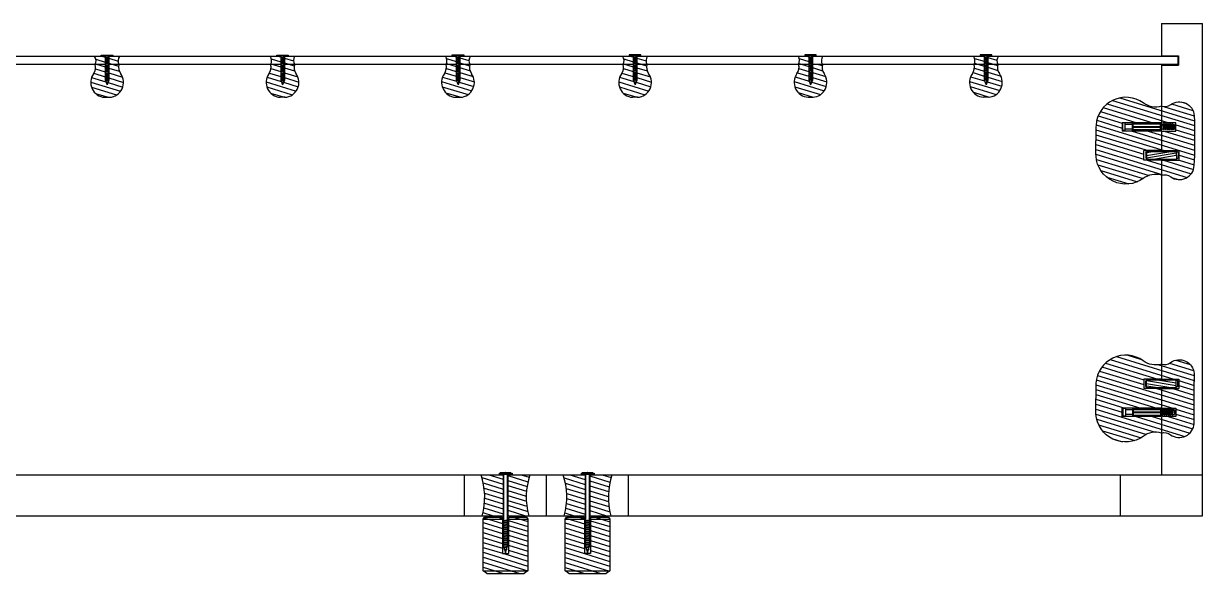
# Model space of a CAD drawing. Header units: centimetres. Extents: x 1543 to 3673, y 1148 to 2594.
# Drawn here: x 2648.7 to 2720.6, y 1663.3 to 1696.8 of the extents above; entities that cross this region are included whole.
import ezdxf

# ---------------------------------------------------------------- set-up
doc = ezdxf.new("R2010")
doc.units = ezdxf.units.CM
doc.linetypes.add('PDF_IMPORT', pattern=[1, 0.8, -0.2])
doc.layers.get('0').update_dxf_attribs({"color": 147})
doc.layers.add('ferramenta', color=250, linetype='Continuous')
pattern_1 = [(163, (-456.71658, -401.70277), (-0.084473495, -0.276300352), [])]

# ---------------------------------------------------------------- blocks, each defined once
blk = doc.blocks.new('scrivania vite 3')
at = {"layer": 'ferramenta'}
for p, q in [((-0.117, 1.523), (-0.117, 1.603)), ((-0.117, 1.603), (0.117, 1.603)), ((-0.117, 1.523), (0.117, 1.523)), ((-0.071, 1.306), (-0.071, 1.523)), ((0.071, 1.306), (0.071, 1.523)), ((0.117, 1.523), (0.117, 1.603)), ((-0.111, 0.446), (-0.111, 1.306)), ((-0.111, 1.306), (0.111, 1.306)), ((-0.111, 1.282), (-0.012, 1.282)), ((-0.086, 1.282), (-0.086, 0.446)), ((-0.012, 1.282), (-0.012, 0.446)), ((0.012, 1.282), (0.111, 1.282)), ((0.012, 1.282), (0.012, 0.446)), ((0.086, 1.282), (0.086, 0.446)), ((0.111, 0.446), (0.111, 1.306)), ((-0.111, 0.422), (-0.111, 0.446)), ((-0.111, 0.446), (0.111, 0.446)), ((-0.111, 0.422), (0.111, 0.422)), ((-0.096, 0.348), (-0.066, 0.367)), ((-0.071, 0.364), (-0.071, 0.422)), ((0.062, 0.39), (-0.066, 0.367)), ((0.06, 0.363), (-0.057, 0.342)), ((0.096, 0.382), (0.06, 0.363)), ((0.096, 0.382), (0.062, 0.39)), ((0.071, 0.388), (0.071, 0.422)), ((0.071, 0.324), (0.071, 0.369)), ((0.111, 0.422), (0.111, 0.446)), ((-0.096, 0.348), (-0.057, 0.342)), ((-0.096, 0.285), (-0.066, 0.303)), ((-0.096, 0.285), (-0.057, 0.279)), ((-0.096, 0.221), (-0.066, 0.24)), ((-0.096, 0.221), (-0.057, 0.215)), ((-0.096, 0.165), (-0.066, 0.183)), ((-0.096, 0.165), (-0.057, 0.159)), ((-0.096, 0.109), (-0.066, 0.128)), ((-0.096, 0.109), (-0.057, 0.103)), ((-0.096, 0.055), (-0.066, 0.074)), ((-0.096, 0.055), (-0.057, 0.05)), ((-0.071, 0.301), (-0.071, 0.344)), ((-0.071, 0.237), (-0.071, 0.281)), ((-0.071, 0.181), (-0.071, 0.217)), ((-0.071, 0.125), (-0.071, 0.161)), ((-0.071, 0.071), (-0.071, 0.105)), ((-0.071, 0.052), (-0.071, 0.025)), ((-0.071, 0.025), (0.071, 0.025)), ((0.062, 0.326), (-0.066, 0.303)), ((0.062, 0.263), (-0.066, 0.24)), ((0.062, 0.206), (-0.066, 0.183)), ((0.062, 0.151), (-0.066, 0.128)), ((0.062, 0.097), (-0.066, 0.074)), ((0.06, 0.3), (-0.057, 0.279)), ((0.06, 0.236), (-0.057, 0.215)), ((0.06, 0.18), (-0.057, 0.159)), ((0.06, 0.124), (-0.057, 0.103)), ((0.06, 0.071), (-0.057, 0.05)), ((0.096, 0.319), (0.06, 0.3)), ((0.096, 0.255), (0.06, 0.236)), ((0.096, 0.199), (0.06, 0.18)), ((0.096, 0.143), (0.06, 0.124)), ((0.096, 0.089), (0.06, 0.071)), ((0.096, 0.319), (0.062, 0.326)), ((0.096, 0.255), (0.062, 0.263)), ((0.096, 0.199), (0.062, 0.206)), ((0.096, 0.143), (0.062, 0.151)), ((0.096, 0.089), (0.062, 0.097)), ((0.071, 0.261), (0.071, 0.305)), ((0.071, 0.204), (0.071, 0.242)), ((0.071, 0.149), (0.071, 0.185)), ((0.071, 0.095), (0.071, 0.13)), ((0.071, 0.076), (0.071, 0.025))]:
    blk.add_line(p, q, dxfattribs=at)
blk.add_arc((0, 0.063), 0.0634, 217.3887, 322.6113, dxfattribs=at)

msp = doc.modelspace()

# ---------------------------------------------------------------- hatches: boundary and pattern name
h = msp.add_hatch()
h.set_pattern_fill('ANSI31', color=256, scale=0.09, angle=118)
h.paths.add_polyline_path([(2573.655, 1694.833), (2573.007, 1694.833, -0.279276), (2573.041, 1694.333), (2573.655, 1694.333)])
h.paths.add_polyline_path([(2574.527, 1694.833), (2573.879, 1694.833), (2573.879, 1694.333), (2574.492, 1694.333, -0.279273)])
h.paths.add_polyline_path([(2584.355, 1693.377), (2584.467, 1693.091), (2584.579, 1693.377), (2584.579, 1694.333), (2585.192, 1694.333, 0.226666), (2585.285, 1693.79, -0.594558), (2584.615, 1692.336), (2584.319, 1692.336, -0.594558), (2583.648, 1693.79, 0.226666), (2583.742, 1694.333), (2584.355, 1694.333)])
h.paths.add_polyline_path([(2574.596, 1693.775, -0.234162), (2574.492, 1694.333), (2573.879, 1694.333), (2573.879, 1694.333), (2573.879, 1693.377), (2573.767, 1693.091), (2573.655, 1693.377), (2573.655, 1694.333), (2573.042, 1694.333, -0.234162), (2572.938, 1693.775, 0.58781), (2573.619, 1692.336), (2573.915, 1692.336, 0.58781)])
h.paths.add_polyline_path([(2584.355, 1694.833), (2583.706, 1694.833, -0.279273), (2583.742, 1694.333), (2584.355, 1694.333)])
h.paths.add_polyline_path([(2585.227, 1694.833), (2584.579, 1694.833), (2584.579, 1694.333), (2585.192, 1694.333, -0.279276)])
h.paths.add_polyline_path([(2595.055, 1694.833), (2594.407, 1694.833, -0.279229), (2594.441, 1694.333), (2595.055, 1694.333)])
h.paths.add_polyline_path([(2595.996, 1693.775, -0.234162), (2595.892, 1694.333), (2595.279, 1694.333), (2595.279, 1694.333), (2595.279, 1693.377), (2595.167, 1693.091), (2595.055, 1693.377), (2595.055, 1694.333), (2594.442, 1694.333, -0.234162), (2594.338, 1693.775, 0.58781), (2595.019, 1692.336), (2595.315, 1692.336, 0.58781)])
h.paths.add_polyline_path([(2606.727, 1694.833), (2606.079, 1694.833), (2606.079, 1694.333), (2606.693, 1694.333, -0.279229)])
h.paths.add_polyline_path([(2605.855, 1694.833), (2605.207, 1694.833, -0.279201), (2605.241, 1694.333), (2605.855, 1694.333)])
h.paths.add_polyline_path([(2605.855, 1693.377), (2605.967, 1693.091), (2606.079, 1693.377), (2606.079, 1694.333), (2606.692, 1694.333, 0.233628), (2606.796, 1693.776, -0.58781), (2606.115, 1692.338), (2605.819, 1692.338, -0.58781), (2605.137, 1693.776, 0.233628), (2605.242, 1694.333), (2605.855, 1694.333)])
h.paths.add_polyline_path([(2617.427, 1694.833), (2616.779, 1694.833), (2616.779, 1694.333), (2617.393, 1694.333, -0.2792)])
h.paths.add_polyline_path([(2616.555, 1694.833), (2615.907, 1694.833, -0.279229), (2615.941, 1694.333), (2616.555, 1694.333)])
h.paths.add_polyline_path([(2616.555, 1694.333), (2615.942, 1694.333, -0.233628), (2615.838, 1693.776, 0.58781), (2616.519, 1692.338), (2616.815, 1692.338, 0.58781), (2617.497, 1693.776, -0.233628), (2617.392, 1694.333), (2616.779, 1694.333), (2616.779, 1694.333), (2616.779, 1693.377), (2616.667, 1693.091), (2616.555, 1693.377)])
h.paths.add_polyline_path([(2627.255, 1694.833), (2626.607, 1694.833, -0.2792), (2626.641, 1694.333), (2627.255, 1694.333)])
h.paths.add_polyline_path([(2628.127, 1694.833), (2627.479, 1694.833), (2627.479, 1694.333), (2628.093, 1694.333, -0.279229)])
h.paths.add_polyline_path([(2627.255, 1693.377), (2627.367, 1693.091), (2627.479, 1693.377), (2627.479, 1694.333), (2628.092, 1694.333, 0.226133), (2628.186, 1693.791, -0.594558), (2627.515, 1692.338), (2627.219, 1692.338, -0.594558), (2626.548, 1693.791, 0.226133), (2626.642, 1694.333), (2627.255, 1694.333)])
h.paths.add_polyline_path([(2654.594, 1693.778, -0.233002), (2654.489, 1694.333), (2653.879, 1694.333), (2653.879, 1694.333), (2653.879, 1693.377), (2653.767, 1693.091), (2653.655, 1693.377), (2653.655, 1694.333), (2653.04, 1694.333, -0.233068), (2652.935, 1693.777, 0.58781), (2653.617, 1692.339), (2653.913, 1692.339, 0.58781)])
h.paths.add_polyline_path([(2653.655, 1694.833), (2653.006, 1694.833, -0.279163), (2653.038, 1694.333), (2653.655, 1694.333)])
h.paths.add_polyline_path([(2654.523, 1694.833), (2653.879, 1694.833), (2653.879, 1694.333), (2654.491, 1694.333, -0.279123)])
h.paths.add_polyline_path([(2665.222, 1694.833), (2664.579, 1694.833), (2664.579, 1694.333), (2665.192, 1694.333, -0.279095)])
h.paths.add_polyline_path([(2664.355, 1694.833), (2663.706, 1694.833, -0.279096), (2663.737, 1694.333), (2664.355, 1694.333)])
h.paths.add_polyline_path([(2664.356, 1694.333), (2663.74, 1694.333, -0.232576), (2663.635, 1693.778, 0.58781), (2664.316, 1692.34), (2664.612, 1692.34, 0.58781), (2665.294, 1693.779, -0.232523), (2665.188, 1694.333), (2664.579, 1694.333), (2664.579, 1693.377), (2664.467, 1693.091), (2664.356, 1693.377)])
h.paths.add_polyline_path([(2675.994, 1693.78, -0.232043), (2675.889, 1694.333), (2675.279, 1694.333), (2675.279, 1694.333), (2675.279, 1693.377), (2675.167, 1693.091), (2675.055, 1693.377), (2675.055, 1694.333), (2674.441, 1694.333, -0.232108), (2674.335, 1693.78, 0.58781), (2675.017, 1692.341), (2675.313, 1692.341, 0.58781)])
h.paths.add_polyline_path([(2675.055, 1694.833), (2674.407, 1694.833, -0.279053), (2674.437, 1694.333), (2675.055, 1694.333)])
h.paths.add_polyline_path([(2675.921, 1694.833), (2675.279, 1694.833), (2675.279, 1694.333), (2675.892, 1694.333, -0.279015)])
h.paths.add_polyline_path([(2685.855, 1694.833), (2685.208, 1694.833, -0.278991), (2685.236, 1694.333), (2685.856, 1694.333)])
h.paths.add_polyline_path([(2686.721, 1694.833), (2686.08, 1694.833), (2686.08, 1694.333), (2686.693, 1694.333, -0.278991)])
h.paths.add_polyline_path([(2686.794, 1693.78, -0.232093), (2686.688, 1694.333), (2686.08, 1694.333), (2686.08, 1693.377), (2685.968, 1693.091), (2685.856, 1693.377), (2685.856, 1694.333), (2685.241, 1694.333, -0.232146), (2685.135, 1693.779, 0.58781), (2685.817, 1692.341), (2686.113, 1692.341, 0.58781)])
h.paths.add_polyline_path([(2697.494, 1693.781, -0.231613), (2697.388, 1694.333), (2696.779, 1694.333), (2696.779, 1694.333), (2696.779, 1693.377), (2696.667, 1693.091), (2696.555, 1693.377), (2696.555, 1694.333), (2695.941, 1694.333, -0.231678), (2695.835, 1693.781, 0.58781), (2696.517, 1692.342), (2696.813, 1692.342, 0.58781)])
h.paths.add_polyline_path([(2696.555, 1694.833), (2695.908, 1694.833, -0.27899), (2695.936, 1694.333), (2696.555, 1694.333)])
h.paths.add_polyline_path([(2708.12, 1694.833), (2707.48, 1694.833), (2707.48, 1694.333), (2708.094, 1694.333, -0.278932)], flags=16)
h.paths.add_polyline_path([(2707.255, 1694.833), (2706.609, 1694.833, -0.274701), (2706.639, 1694.34, -0.002734), (2706.641, 1694.333), (2707.256, 1694.333)], flags=17)
h.paths.add_polyline_path([(2707.256, 1694.333), (2707.256, 1694.333), (2707.256, 1693.377), (2707.368, 1693.091), (2707.48, 1693.377), (2707.48, 1694.333), (2707.48, 1694.833), (2708.12, 1694.833, 0.274479), (2708.09, 1694.34, 0.004136), (2708.094, 1694.333), (2708.088, 1694.333, 0.231135), (2708.194, 1693.782, -0.58781), (2707.513, 1692.344), (2707.217, 1692.343, -0.58781), (2706.535, 1693.782, 0.234081), (2706.639, 1694.34, 0.274701), (2706.609, 1694.833), (2707.255, 1694.833)])
h.paths.add_polyline_path([(2708.12, 1694.833), (2707.48, 1694.833), (2707.48, 1694.333), (2708.088, 1694.333, -0.003085), (2708.09, 1694.341, -0.274153)], flags=17)
h = msp.add_hatch()
h.set_pattern_fill('ANSI31', color=256, scale=0.09, angle=118)
h.paths.add_polyline_path([(2707.255, 1694.833), (2706.609, 1694.833, -0.274701), (2706.639, 1694.34, -0.002734), (2706.641, 1694.333), (2707.256, 1694.333)])
h = msp.add_hatch()
h.set_pattern_fill('ANSI31', color=256, scale=0.09, angle=118)
h.paths.add_polyline_path([(2567.06, 1688.75, 0.007749), (2567.072, 1689.694, 0.007755), (2567.06, 1690.638, 0.58781), (2564.183, 1692.001, -0.234081), (2563.067, 1691.793), (2563.067, 1690.79), (2565.466, 1690.79), (2565.466, 1690.279), (2563.067, 1690.279), (2563.067, 1689.087), (2564.137, 1689.087), (2564.137, 1688.504), (2563.067, 1688.504), (2563.067, 1687.596, -0.234081), (2564.183, 1687.387, 0.58781)])
h.paths.add_polyline_path([(2563.067, 1690.279), (2562.19, 1690.279), (2562.19, 1690.79), (2563.067, 1690.79), (2563.067, 1691.793, -0.234081), (2562.509, 1691.897, 0.58781), (2561.071, 1691.216, 0.007755), (2561.065, 1690.743), (2561.065, 1688.645, 0.007755), (2561.071, 1688.173, 0.58781), (2562.509, 1687.491, -0.234081), (2563.067, 1687.596), (2563.067, 1688.504), (2561.997, 1688.504), (2561.997, 1689.087), (2563.067, 1689.087)])
h.paths.add_polyline_path([(2564.183, 1676.279, -0.234081), (2563.067, 1676.071), (2563.067, 1675.163), (2564.137, 1675.163), (2564.137, 1674.579), (2563.067, 1674.579), (2563.067, 1673.387), (2565.466, 1673.387), (2565.466, 1672.877), (2563.067, 1672.877), (2563.067, 1671.873, -0.234081), (2564.183, 1671.665, 0.58781), (2567.06, 1673.028, 0.007755), (2567.072, 1673.973, 0.007749), (2567.06, 1674.916, 0.58781)])
h.paths.add_polyline_path([(2563.067, 1674.579), (2561.997, 1674.579), (2561.997, 1675.163), (2563.067, 1675.163), (2563.067, 1676.071, -0.234081), (2562.509, 1676.175, 0.58781), (2561.071, 1675.493, 0.007755), (2561.065, 1675.021), (2561.065, 1672.923, 0.007755), (2561.071, 1672.451, 0.58781), (2562.509, 1671.769, -0.234081), (2563.067, 1671.873), (2563.067, 1672.877), (2562.19, 1672.877), (2562.19, 1673.387), (2563.067, 1673.387)])
h.paths.add_polyline_path([(2638.067, 1674.579), (2636.997, 1674.579), (2636.997, 1675.163), (2638.067, 1675.163), (2638.067, 1676.071, -0.234081), (2636.95, 1676.279, 0.58781), (2634.074, 1674.916, 0.007749), (2634.062, 1673.973, 0.007755), (2634.074, 1673.028, 0.58781), (2636.95, 1671.665, -0.234081), (2638.067, 1671.873), (2638.067, 1672.877), (2635.668, 1672.877), (2635.668, 1673.387), (2638.067, 1673.387)])
h.paths.add_polyline_path([(2640.069, 1675.021, 0.007755), (2640.063, 1675.493, 0.58781), (2638.625, 1676.175, -0.234081), (2638.067, 1676.071), (2638.067, 1675.163), (2639.137, 1675.163), (2639.137, 1674.579), (2638.067, 1674.579), (2638.067, 1673.387), (2638.944, 1673.387), (2638.944, 1672.877), (2638.067, 1672.877), (2638.067, 1671.873, -0.234081), (2638.625, 1671.769, 0.58781), (2640.063, 1672.451, 0.007755), (2640.069, 1672.923)])
h.paths.add_polyline_path([(2643.067, 1674.579), (2641.998, 1674.579), (2641.998, 1675.163), (2643.067, 1675.163), (2643.067, 1676.071, -0.234081), (2642.509, 1676.175, 0.58781), (2641.071, 1675.493, 0.007755), (2641.065, 1675.021), (2641.065, 1672.923, 0.007755), (2641.071, 1672.451, 0.58781), (2642.509, 1671.769, -0.234081), (2643.067, 1671.873), (2643.067, 1672.877), (2642.19, 1672.877), (2642.19, 1673.387), (2643.067, 1673.387)])
h.paths.add_polyline_path([(2647.06, 1674.916, 0.58781), (2644.184, 1676.279, -0.234081), (2643.067, 1676.071), (2643.067, 1675.163), (2644.137, 1675.163), (2644.137, 1674.579), (2643.067, 1674.579), (2643.067, 1673.387), (2645.466, 1673.387), (2645.466, 1672.877), (2643.067, 1672.877), (2643.067, 1671.873, -0.234081), (2644.184, 1671.665, 0.58781), (2647.06, 1673.028, 0.007755), (2647.072, 1673.973, 0.007749)])
h.paths.add_polyline_path([(2638.067, 1690.279), (2635.668, 1690.279), (2635.668, 1690.79), (2638.067, 1690.79), (2638.067, 1691.793, -0.234082), (2636.95, 1692.001, 0.58781), (2634.074, 1690.638, 0.007755), (2634.062, 1689.694, 0.007749), (2634.074, 1688.75, 0.58781), (2636.95, 1687.387, -0.234081), (2638.067, 1687.596), (2638.067, 1688.504), (2636.997, 1688.504), (2636.997, 1689.087), (2638.067, 1689.087)])
h.paths.add_polyline_path([(2640.069, 1690.743, 0.007755), (2640.063, 1691.216, 0.58781), (2638.625, 1691.897, -0.234079), (2638.067, 1691.793), (2638.067, 1690.79), (2638.944, 1690.79), (2638.944, 1690.279), (2638.067, 1690.279), (2638.067, 1689.087), (2639.137, 1689.087), (2639.137, 1688.504), (2638.067, 1688.504), (2638.067, 1687.596, -0.234081), (2638.625, 1687.491, 0.58781), (2640.063, 1688.173, 0.007755), (2640.069, 1688.645)])
h.paths.add_polyline_path([(2643.067, 1690.279), (2642.19, 1690.279), (2642.19, 1690.79), (2643.067, 1690.79), (2643.067, 1691.793, -0.234191), (2642.509, 1691.897, 0.58781), (2641.071, 1691.216, 0.007755), (2641.065, 1690.743), (2641.065, 1688.645, 0.007755), (2641.071, 1688.173, 0.58781), (2642.509, 1687.491, -0.234081), (2643.067, 1687.596), (2643.067, 1688.504), (2641.998, 1688.504), (2641.998, 1689.087), (2643.067, 1689.087)])
h.paths.add_polyline_path([(2647.072, 1689.694, 0.007755), (2647.06, 1690.638, 0.58781), (2644.184, 1692.001, -0.234026), (2643.067, 1691.793), (2643.067, 1690.79), (2645.466, 1690.79), (2645.466, 1690.279), (2643.067, 1690.279), (2643.067, 1689.087), (2644.137, 1689.087), (2644.137, 1688.504), (2643.067, 1688.504), (2643.067, 1687.596, -0.234081), (2644.184, 1687.387, 0.58781), (2647.06, 1688.75, 0.007749)])
h.paths.add_polyline_path([(2717.003, 1689.087), (2718.067, 1689.087), (2718.067, 1690.279), (2715.673, 1690.279), (2715.673, 1690.79), (2718.067, 1690.79), (2718.067, 1691.791, -0.23299), (2716.956, 1692.001, 0.58781), (2714.079, 1690.638, 0.007755), (2714.068, 1689.694, 0.007749), (2714.079, 1688.75, 0.58781), (2716.956, 1687.387, -0.232933), (2718.067, 1687.597), (2718.067, 1688.504), (2717.003, 1688.504)])
h.paths.add_polyline_path([(2720.075, 1690.743, 0.007755), (2720.069, 1691.216, 0.58781), (2718.631, 1691.897, -0.236269), (2718.067, 1691.794), (2718.067, 1690.79), (2718.949, 1690.79), (2718.949, 1690.279), (2718.067, 1690.279), (2718.067, 1689.087), (2718.072, 1689.087), (2719.142, 1689.087), (2719.142, 1688.504), (2718.067, 1688.504), (2718.067, 1687.594, -0.236382), (2718.631, 1687.491, 0.58781), (2720.069, 1688.173, 0.007755), (2720.075, 1688.645)])
h.paths.add_polyline_path([(2720.068, 1675.021, 0.007755), (2720.062, 1675.493, 0.58781), (2718.624, 1676.175, -0.233359), (2718.067, 1676.07), (2718.067, 1675.163), (2719.135, 1675.163), (2719.135, 1674.579), (2718.067, 1674.579), (2718.067, 1673.387), (2718.942, 1673.387), (2718.942, 1672.877), (2718.067, 1672.877), (2718.067, 1671.874, -0.233359), (2718.624, 1671.769, 0.58781), (2720.062, 1672.451, 0.007755), (2720.068, 1672.923)])
h.paths.add_polyline_path([(2718.067, 1672.877), (2718.065, 1672.877), (2715.666, 1672.877), (2715.666, 1673.387), (2718.067, 1673.387), (2718.067, 1674.579), (2716.996, 1674.579), (2716.996, 1675.163), (2718.067, 1675.163), (2718.067, 1676.071, -0.234442), (2716.949, 1676.279, 0.58781), (2714.072, 1674.916, 0.007749), (2714.061, 1673.973, 0.007755), (2714.072, 1673.028, 0.58781), (2716.949, 1671.665, -0.234442), (2718.067, 1671.873)])
at = {"transparency": 33554687}
h = msp.add_hatch(dxfattribs=at)
h.set_pattern_fill('ANSI31', color=256, scale=0.091, angle=118)
h.set_pattern_definition(pattern_1)
h.paths.add_polyline_path([(2597.925, 1669.333), (2596.575, 1669.333, -0.149001), (2596.648, 1666.833), (2597.925, 1666.833)])
h.paths.add_polyline_path([(2599.559, 1669.333), (2598.209, 1669.333), (2598.209, 1666.833), (2599.486, 1666.833, -0.149001)])
h.paths.add_polyline_path([(2602.93, 1669.333), (2601.58, 1669.333, -0.149001), (2601.653, 1666.833), (2602.93, 1666.833)])
h.paths.add_polyline_path([(2604.564, 1669.333), (2603.214, 1669.333), (2603.214, 1666.833), (2604.491, 1666.833, -0.149001)])
h.paths.add_polyline_path([(2677.92, 1669.333), (2676.57, 1669.333, -0.149001), (2676.643, 1666.833), (2677.92, 1666.833)])
h.paths.add_polyline_path([(2679.554, 1669.333), (2678.204, 1669.333), (2678.204, 1666.833), (2679.481, 1666.833, -0.149001)])
h.paths.add_polyline_path([(2682.925, 1669.333), (2681.575, 1669.333, -0.149001), (2681.648, 1666.833), (2682.925, 1666.833)])
h.paths.add_polyline_path([(2684.559, 1669.333), (2683.209, 1669.333), (2683.209, 1666.833), (2684.486, 1666.833, -0.149001)])
at = {"layer": 'ferramenta', "transparency": 33554687}
h = msp.add_hatch(dxfattribs=at)
h.set_pattern_fill('ANSI31', color=256, scale=0.091, angle=118)
h.set_pattern_definition(pattern_1)
h.paths.add_polyline_path([(2597.888, 1666.624), (2596.7, 1666.624), (2596.7, 1663.474), (2599.434, 1663.474), (2599.434, 1666.624), (2598.246, 1666.624), (2598.246, 1664.517), (2597.888, 1664.517)])
h.paths.add_polyline_path([(2597.888, 1666.746), (2596.786, 1666.746), (2596.7, 1666.624), (2597.888, 1666.624)])
h.paths.add_polyline_path([(2599.348, 1666.746), (2598.246, 1666.746), (2598.246, 1666.624), (2599.434, 1666.624)])
h.paths.add_polyline_path([(2599.434, 1663.474), (2596.7, 1663.474), (2596.923, 1663.315), (2599.208, 1663.315)])
h.paths.add_polyline_path([(2602.893, 1666.624), (2601.7, 1666.624), (2601.7, 1663.474), (2604.434, 1663.474), (2604.434, 1666.624), (2603.251, 1666.624), (2603.251, 1664.517), (2602.893, 1664.517)])
h.paths.add_polyline_path([(2602.893, 1666.746), (2601.786, 1666.746), (2601.7, 1666.624), (2602.893, 1666.624)])
h.paths.add_polyline_path([(2604.348, 1666.746), (2603.251, 1666.746), (2603.251, 1666.624), (2604.434, 1666.624)])
h.paths.add_polyline_path([(2604.434, 1663.474), (2601.7, 1663.474), (2601.923, 1663.315), (2604.208, 1663.315)])
h.paths.add_polyline_path([(2679.434, 1666.624), (2678.241, 1666.624), (2678.242, 1664.521), (2677.883, 1664.521), (2677.883, 1666.624), (2676.7, 1666.624), (2676.7, 1663.474), (2679.434, 1663.474)])
h.paths.add_polyline_path([(2677.883, 1666.746), (2676.786, 1666.746), (2676.7, 1666.624), (2677.883, 1666.624)])
h.paths.add_polyline_path([(2679.348, 1666.746), (2678.241, 1666.746), (2678.241, 1666.624), (2679.434, 1666.624)])
h.paths.add_polyline_path([(2679.434, 1663.474), (2676.7, 1663.474), (2676.923, 1663.315), (2679.208, 1663.315)])
h.paths.add_polyline_path([(2682.889, 1666.624), (2681.7, 1666.624), (2681.7, 1663.474), (2684.434, 1663.474), (2684.434, 1666.624), (2683.246, 1666.624), (2683.247, 1664.522), (2682.888, 1664.522)])
h.paths.add_polyline_path([(2682.889, 1666.746), (2681.786, 1666.746), (2681.7, 1666.624), (2682.889, 1666.624)])
h.paths.add_polyline_path([(2684.348, 1666.746), (2683.246, 1666.746), (2683.246, 1666.624), (2684.434, 1666.624)])
h.paths.add_polyline_path([(2684.434, 1663.474), (2681.7, 1663.474), (2681.923, 1663.315), (2684.208, 1663.315)])

# ---------------------------------------------------------------- linework, layer by layer
for p, q in [((2718.067, 1696.833), (2720.567, 1696.833)), ((2718.067, 1696.833), (2718.067, 1694.867)), ((2653.655, 1694.833), (2642.067, 1694.833)), ((2653.655, 1694.833), (2653.655, 1694.333)), ((2664.355, 1694.833), (2653.879, 1694.833)), ((2653.879, 1694.833), (2653.879, 1694.333)), ((2664.355, 1694.833), (2664.355, 1694.333)), ((2675.055, 1694.833), (2664.579, 1694.833)), ((2664.579, 1694.833), (2664.579, 1694.333)), ((2675.055, 1694.833), (2675.055, 1694.333)), ((2685.855, 1694.833), (2675.279, 1694.833)), ((2675.279, 1694.833), (2675.279, 1694.333)), ((2685.855, 1694.833), (2685.856, 1694.333)), ((2696.555, 1694.833), (2686.08, 1694.833)), ((2686.08, 1694.833), (2686.08, 1694.333)), ((2696.555, 1694.833), (2696.555, 1694.333)), ((2707.255, 1694.833), (2696.779, 1694.833)), ((2696.779, 1694.833), (2696.779, 1694.333)), ((2707.255, 1694.833), (2707.256, 1694.333)), ((2719.067, 1694.833), (2707.48, 1694.833)), ((2707.48, 1694.833), (2707.48, 1694.333)), ((2718.067, 1694.867), (2719.1, 1694.867)), ((2719.067, 1694.833), (2719.067, 1694.333)), ((2719.1, 1694.867), (2719.1, 1694.299)), ((2653.655, 1694.333), (2642.067, 1694.333)), ((2653.655, 1694.333), (2653.655, 1693.377)), ((2664.355, 1694.333), (2653.879, 1694.333)), ((2653.879, 1694.333), (2653.879, 1693.377)), ((2664.356, 1694.333), (2664.356, 1693.377)), ((2675.055, 1694.333), (2664.579, 1694.333)), ((2664.579, 1694.333), (2664.579, 1693.377)), ((2675.055, 1694.333), (2675.055, 1693.377)), ((2685.856, 1694.333), (2675.279, 1694.333)), ((2675.279, 1694.333), (2675.279, 1693.377)), ((2685.856, 1694.333), (2685.856, 1693.377)), ((2696.555, 1694.333), (2686.08, 1694.333)), ((2686.08, 1694.333), (2686.08, 1693.377)), ((2696.555, 1694.333), (2696.555, 1693.377)), ((2707.256, 1694.333), (2696.779, 1694.333)), ((2696.779, 1694.333), (2696.779, 1693.377)), ((2707.256, 1694.333), (2707.256, 1693.377)), ((2719.067, 1694.333), (2707.48, 1694.333)), ((2707.48, 1694.333), (2707.48, 1693.377)), ((2718.067, 1694.299), (2719.1, 1694.299)), ((2718.067, 1694.299), (2718.067, 1690.79)), ((2653.655, 1693.377), (2653.767, 1693.091)), ((2653.879, 1693.377), (2653.767, 1693.091)), ((2664.356, 1693.377), (2664.467, 1693.091)), ((2664.579, 1693.377), (2664.467, 1693.091)), ((2675.055, 1693.377), (2675.167, 1693.091)), ((2675.279, 1693.377), (2675.167, 1693.091)), ((2685.856, 1693.377), (2685.968, 1693.091)), ((2686.08, 1693.377), (2685.968, 1693.091)), ((2696.555, 1693.377), (2696.667, 1693.091)), ((2696.779, 1693.377), (2696.667, 1693.091)), ((2707.256, 1693.377), (2707.368, 1693.091)), ((2707.48, 1693.377), (2707.368, 1693.091)), ((2653.617, 1692.339), (2653.913, 1692.339)), ((2664.612, 1692.34), (2664.316, 1692.34)), ((2675.017, 1692.341), (2675.313, 1692.341)), ((2686.113, 1692.341), (2685.817, 1692.341)), ((2696.517, 1692.342), (2696.813, 1692.342)), ((2707.513, 1692.344), (2707.217, 1692.343)), ((2718.072, 1690.279), (2718.949, 1690.279)), ((2718.072, 1689.087), (2719.142, 1689.087)), ((2719.142, 1688.504), (2719.142, 1689.087)), ((2718.072, 1688.504), (2719.142, 1688.504)), ((2718.065, 1675.163), (2719.135, 1675.163)), ((2719.135, 1675.163), (2719.135, 1674.579)), ((2718.065, 1674.579), (2719.135, 1674.579)), ((2718.065, 1673.387), (2718.942, 1673.387))]:
    msp.add_line(p, q)
at = {"transparency": 33554687}
for p, q in [((2720.567, 1666.833), (2720.567, 1696.833)), ((2718.072, 1690.79), (2715.673, 1690.79)), ((2718.072, 1690.279), (2715.673, 1690.279)), ((2718.067, 1690.279), (2718.067, 1689.087)), ((2720.075, 1690.743), (2720.075, 1688.645)), ((2718.072, 1689.087), (2717.003, 1689.087)), ((2717.003, 1688.504), (2717.003, 1689.087)), ((2718.072, 1688.504), (2717.003, 1688.504)), ((2718.067, 1688.504), (2718.067, 1675.163)), ((2718.065, 1675.163), (2716.996, 1675.163)), ((2716.996, 1675.163), (2716.996, 1674.579)), ((2718.065, 1674.579), (2716.996, 1674.579)), ((2718.067, 1674.579), (2718.067, 1673.387)), ((2720.068, 1672.923), (2720.068, 1675.021)), ((2718.065, 1673.387), (2715.666, 1673.387)), ((2718.065, 1672.877), (2715.666, 1672.877)), ((2718.067, 1672.877), (2718.067, 1669.333)), ((2603.214, 1669.333), (2677.92, 1669.333)), ((2675.567, 1666.833), (2675.567, 1669.333)), ((2677.92, 1669.333), (2677.92, 1666.833)), ((2678.204, 1669.333), (2682.925, 1669.333)), ((2678.204, 1669.333), (2678.204, 1666.833)), ((2680.567, 1666.833), (2680.567, 1669.333)), ((2682.925, 1669.333), (2682.925, 1666.833)), ((2683.209, 1669.333), (2720.567, 1669.333)), ((2683.209, 1669.333), (2683.209, 1666.833)), ((2685.567, 1666.833), (2685.567, 1669.333)), ((2715.567, 1666.833), (2715.567, 1669.333)), ((2603.214, 1666.833), (2677.92, 1666.833)), ((2678.204, 1666.833), (2682.925, 1666.833)), ((2683.209, 1666.833), (2720.567, 1666.833))]:
    msp.add_line(p, q, dxfattribs=at)
at = {"linetype": 'PDF_IMPORT', "transparency": 33554687}
for p, q in [((2715.673, 1690.79), (2715.673, 1690.279)), ((2718.949, 1690.79), (2718.072, 1690.79)), ((2718.949, 1690.279), (2718.949, 1690.79)), ((2715.666, 1672.877), (2715.666, 1673.387)), ((2718.942, 1673.387), (2718.942, 1672.877)), ((2718.942, 1672.877), (2718.065, 1672.877))]:
    msp.add_line(p, q, dxfattribs=at)
at = {"transparency": 33554687}
for points in [[(2718.072, 1691.793, -0.234081), (2716.956, 1692.001, 0.58781), (2714.079, 1690.638, 0.007755), (2714.068, 1689.694, 0.054823)], [(2718.072, 1691.793, 0.234081), (2718.631, 1691.897, -0.58781), (2720.069, 1691.216, -0.007755), (2720.075, 1690.743, -0.054823)], [(2718.072, 1687.596, 0.234081), (2716.956, 1687.387, -0.58781), (2714.079, 1688.75, -0.007749), (2714.068, 1689.694, -0.054823)], [(2718.072, 1687.596, -0.234081), (2718.631, 1687.491, 0.58781), (2720.069, 1688.173, 0.007755), (2720.075, 1688.645, 0.054823)], [(2718.065, 1676.071, -0.234081), (2716.949, 1676.279, 0.58781), (2714.072, 1674.916, 0.007749), (2714.061, 1673.973, 0.054823)], [(2718.065, 1676.071, 0.234081), (2718.624, 1676.175, -0.58781), (2720.062, 1675.493, -0.007755), (2720.068, 1675.021, -0.054823)], [(2718.065, 1671.873, 0.234081), (2716.949, 1671.665, -0.58781), (2714.072, 1673.028, -0.007755), (2714.061, 1673.973, -0.054823)], [(2718.065, 1671.873, -0.234081), (2718.624, 1671.769, 0.58781), (2720.062, 1672.451, 0.007755), (2720.068, 1672.923, 0.054823)]]:
    msp.add_lwpolyline(points, format="xyb", dxfattribs=at)
for centre, start, end in [((2652.609, 1694.557), 332.802, 35.21715), ((2654.92, 1694.557), 144.80339, 207.21854), ((2663.309, 1694.558), 332.79348, 35.20863), ((2665.62, 1694.558), 144.79487, 207.21002), ((2674.009, 1694.559), 332.802, 35.21715), ((2676.32, 1694.559), 144.80339, 207.21854), ((2684.809, 1694.56), 332.79348, 35.20863), ((2687.12, 1694.56), 144.79487, 207.21002), ((2695.509, 1694.56), 332.79023, 35.20537), ((2697.82, 1694.56), 144.79162, 207.20676), ((2706.209, 1694.561), 332.80526, 35.22041), ((2708.52, 1694.562), 144.80665, 207.2218)]:
    msp.add_arc(centre, 0.484, start, end)
for centre, radius, start, end in [((2652.424, 1694.162), 0.64, 323.07643, 15.77498), ((2655.105, 1694.162), 0.64, 164.23705, 216.93559), ((2663.123, 1694.163), 0.64, 323.07643, 15.77498), ((2665.805, 1694.163), 0.64, 164.23705, 216.93559), ((2673.824, 1694.164), 0.64, 323.07643, 15.77498), ((2676.505, 1694.164), 0.64, 164.23705, 216.93559), ((2684.624, 1694.164), 0.64, 323.07643, 15.77498), ((2687.305, 1694.164), 0.64, 164.23705, 216.93559), ((2695.324, 1694.165), 0.64, 323.07643, 15.77498), ((2698.006, 1694.165), 0.64, 164.23705, 216.93559), ((2706.024, 1694.166), 0.64, 323.07643, 15.77498), ((2708.705, 1694.166), 0.64, 164.23705, 216.93559), ((2653.676, 1693.248), 0.911, 144.46514, 266.25492), ((2653.853, 1693.248), 0.911, 273.7571, 35.54688), ((2664.376, 1693.249), 0.911, 144.46514, 266.25492), ((2664.553, 1693.249), 0.911, 273.7571, 35.54688), ((2675.076, 1693.25), 0.911, 144.46514, 266.25492), ((2675.253, 1693.25), 0.911, 273.7571, 35.54688), ((2685.876, 1693.25), 0.911, 144.46514, 266.25492), ((2686.053, 1693.25), 0.911, 273.7571, 35.54688), ((2696.577, 1693.251), 0.911, 144.46514, 266.25492), ((2696.753, 1693.251), 0.911, 273.7571, 35.54688), ((2707.276, 1693.252), 0.911, 144.46514, 266.25492), ((2707.453, 1693.252), 0.911, 273.7571, 35.54688), ((2672.505, 1667.964), 4.29, 344.71509, 18.61417), ((2683.619, 1667.964), 4.29, 161.38583, 195.28491), ((2677.51, 1667.964), 4.29, 344.71509, 18.61417), ((2688.624, 1667.964), 4.29, 161.38583, 195.28491)]:
    msp.add_arc(centre, radius, start, end, dxfattribs=at)
at = {"layer": 'ferramenta', "transparency": 33554687}
for p, q in [((2653.411, 1694.866), (2653.411, 1694.917)), ((2653.411, 1694.917), (2654.116, 1694.917)), ((2653.411, 1694.866), (2654.116, 1694.87)), ((2654.116, 1694.917), (2654.116, 1694.87)), ((2664.111, 1694.868), (2664.111, 1694.918)), ((2664.111, 1694.918), (2664.816, 1694.918)), ((2664.111, 1694.868), (2664.816, 1694.871)), ((2664.816, 1694.918), (2664.816, 1694.871)), ((2674.811, 1694.869), (2674.811, 1694.919)), ((2674.811, 1694.919), (2675.516, 1694.919)), ((2674.811, 1694.869), (2675.516, 1694.872)), ((2675.516, 1694.919), (2675.516, 1694.872)), ((2686.316, 1694.92), (2685.611, 1694.92)), ((2685.611, 1694.92), (2685.611, 1694.873)), ((2686.316, 1694.87), (2685.611, 1694.873)), ((2686.316, 1694.87), (2686.316, 1694.92)), ((2697.016, 1694.921), (2696.311, 1694.921)), ((2696.311, 1694.921), (2696.311, 1694.875)), ((2697.016, 1694.871), (2696.311, 1694.875)), ((2697.016, 1694.871), (2697.016, 1694.921)), ((2707.716, 1694.921), (2707.011, 1694.921)), ((2707.011, 1694.921), (2707.011, 1694.875)), ((2707.716, 1694.871), (2707.011, 1694.875)), ((2707.716, 1694.871), (2707.716, 1694.921)), ((2653.685, 1693.378), (2653.843, 1693.378)), ((2664.385, 1693.379), (2664.543, 1693.379)), ((2675.085, 1693.381), (2675.243, 1693.381)), ((2686.043, 1693.382), (2685.885, 1693.382)), ((2696.743, 1693.383), (2696.585, 1693.383)), ((2707.443, 1693.383), (2707.285, 1693.383)), ((2717.113, 1688.965), (2717.164, 1689.04)), ((2717.113, 1688.965), (2717.114, 1688.642)), ((2717.164, 1689.04), (2718.975, 1689.043)), ((2717.703, 1689.041), (2717.164, 1688.95)), ((2717.164, 1689.04), (2717.165, 1688.567)), ((2717.165, 1688.793), (2718.65, 1689.043)), ((2718.975, 1688.94), (2717.165, 1688.635)), ((2718.975, 1689.043), (2718.976, 1688.571)), ((2719.082, 1688.977), (2718.975, 1689.043)), ((2719.082, 1688.977), (2719.082, 1688.638)), ((2717.114, 1688.642), (2717.165, 1688.567)), ((2717.165, 1688.567), (2718.976, 1688.571)), ((2718.975, 1688.782), (2717.704, 1688.568)), ((2719.082, 1688.638), (2718.976, 1688.571)), ((2717.108, 1675.041), (2717.158, 1675.115)), ((2717.108, 1674.717), (2717.108, 1675.041)), ((2717.108, 1674.717), (2717.159, 1674.643)), ((2717.158, 1675.115), (2718.969, 1675.119)), ((2717.159, 1674.643), (2717.158, 1675.115)), ((2718.97, 1674.75), (2717.158, 1675.047)), ((2717.159, 1674.89), (2718.646, 1674.646)), ((2717.698, 1674.644), (2717.159, 1674.732)), ((2717.159, 1674.643), (2718.97, 1674.646)), ((2718.97, 1674.907), (2717.698, 1675.116)), ((2718.97, 1674.646), (2718.969, 1675.119)), ((2719.076, 1675.052), (2718.969, 1675.119)), ((2719.077, 1674.713), (2718.97, 1674.646)), ((2719.077, 1674.713), (2719.076, 1675.052)), ((2677.671, 1669.436), (2677.671, 1669.356)), ((2677.671, 1669.436), (2678.463, 1669.436)), ((2677.954, 1669.439), (2677.876, 1669.453)), ((2678.039, 1669.462), (2677.954, 1669.439)), ((2677.976, 1669.46), (2677.976, 1669.445)), ((2678.067, 1669.448), (2678.039, 1669.462)), ((2678.067, 1669.448), (2678.095, 1669.462)), ((2678.067, 1669.448), (2678.067, 1669.462)), ((2678.095, 1669.462), (2678.181, 1669.439)), ((2678.157, 1669.46), (2678.157, 1669.445)), ((2678.181, 1669.439), (2678.258, 1669.453)), ((2678.181, 1669.439), (2678.181, 1669.439)), ((2678.181, 1669.439), (2678.181, 1669.439)), ((2678.463, 1669.436), (2678.463, 1669.356)), ((2682.671, 1669.436), (2682.671, 1669.356)), ((2682.671, 1669.436), (2683.463, 1669.436)), ((2682.954, 1669.439), (2682.876, 1669.453)), ((2683.038, 1669.462), (2682.954, 1669.439)), ((2682.976, 1669.46), (2682.976, 1669.445)), ((2683.067, 1669.448), (2683.038, 1669.462)), ((2683.067, 1669.448), (2683.095, 1669.462)), ((2683.067, 1669.448), (2683.067, 1669.462)), ((2683.095, 1669.462), (2683.181, 1669.439)), ((2683.157, 1669.46), (2683.157, 1669.445)), ((2683.181, 1669.439), (2683.258, 1669.453)), ((2683.181, 1669.439), (2683.181, 1669.439)), ((2683.181, 1669.439), (2683.181, 1669.439)), ((2683.463, 1669.436), (2683.463, 1669.356)), ((2677.671, 1669.356), (2678.463, 1669.356)), ((2677.959, 1666.55), (2677.96, 1669.356)), ((2678.174, 1669.356), (2678.174, 1666.586)), ((2682.671, 1669.356), (2683.463, 1669.356)), ((2682.959, 1666.55), (2682.96, 1669.356)), ((2683.174, 1669.356), (2683.174, 1666.586)), ((2676.7, 1666.624), (2676.786, 1666.746)), ((2676.7, 1666.624), (2677.883, 1666.624)), ((2676.7, 1663.474), (2676.7, 1666.624)), ((2676.786, 1666.746), (2677.883, 1666.746)), ((2677.883, 1666.746), (2677.883, 1664.521)), ((2677.905, 1666.516), (2677.959, 1666.55)), ((2677.959, 1666.55), (2678.168, 1666.587)), ((2677.976, 1666.506), (2678.165, 1666.54)), ((2678.23, 1666.573), (2678.165, 1666.54)), ((2678.23, 1666.573), (2678.168, 1666.587)), ((2678.174, 1666.545), (2678.174, 1666.451)), ((2678.241, 1666.746), (2679.348, 1666.746)), ((2678.241, 1666.746), (2678.242, 1664.521)), ((2678.241, 1666.624), (2679.434, 1666.624)), ((2679.348, 1666.746), (2679.434, 1666.624)), ((2679.434, 1666.624), (2679.434, 1663.474)), ((2681.7, 1666.624), (2681.786, 1666.746)), ((2681.7, 1666.624), (2682.889, 1666.624)), ((2681.7, 1663.474), (2681.7, 1666.624)), ((2681.786, 1666.746), (2682.889, 1666.746)), ((2682.889, 1666.746), (2682.888, 1664.522)), ((2682.904, 1666.516), (2682.958, 1666.55)), ((2682.958, 1666.55), (2683.168, 1666.587)), ((2682.976, 1666.506), (2683.165, 1666.54)), ((2683.23, 1666.573), (2683.165, 1666.54)), ((2683.23, 1666.573), (2683.168, 1666.587)), ((2683.174, 1666.545), (2683.174, 1666.451)), ((2683.246, 1666.746), (2684.348, 1666.746)), ((2683.246, 1666.746), (2683.247, 1664.522)), ((2683.246, 1666.624), (2684.434, 1666.624)), ((2684.348, 1666.746), (2684.434, 1666.624)), ((2684.434, 1666.624), (2684.434, 1663.474)), ((2677.905, 1666.516), (2677.976, 1666.506)), ((2677.905, 1666.382), (2677.959, 1666.415)), ((2677.905, 1666.382), (2677.976, 1666.372)), ((2677.905, 1666.248), (2677.959, 1666.281)), ((2677.905, 1666.248), (2677.976, 1666.238)), ((2677.905, 1666.113), (2677.959, 1666.147)), ((2677.905, 1666.113), (2677.976, 1666.103)), ((2677.905, 1665.979), (2677.959, 1666.013)), ((2677.905, 1665.979), (2677.976, 1665.969)), ((2677.905, 1665.845), (2677.959, 1665.879)), ((2677.905, 1665.845), (2677.976, 1665.835)), ((2677.959, 1666.416), (2677.959, 1666.508)), ((2677.959, 1666.415), (2678.168, 1666.453)), ((2677.959, 1666.282), (2677.959, 1666.374)), ((2677.959, 1666.281), (2678.168, 1666.319)), ((2677.959, 1666.147), (2677.959, 1666.24)), ((2677.959, 1666.147), (2678.168, 1666.184)), ((2677.959, 1666.013), (2677.959, 1666.106)), ((2677.959, 1666.013), (2678.168, 1666.05)), ((2677.959, 1665.879), (2677.959, 1665.971)), ((2677.959, 1665.879), (2678.168, 1665.916)), ((2677.959, 1665.745), (2677.959, 1665.837)), ((2677.976, 1666.372), (2678.165, 1666.406)), ((2677.976, 1666.238), (2678.165, 1666.272)), ((2677.976, 1666.103), (2678.165, 1666.137)), ((2677.976, 1665.969), (2678.165, 1666.003)), ((2677.976, 1665.835), (2678.165, 1665.869)), ((2678.23, 1666.439), (2678.165, 1666.406)), ((2678.23, 1666.305), (2678.165, 1666.272)), ((2678.23, 1666.17), (2678.165, 1666.137)), ((2678.23, 1666.036), (2678.165, 1666.003)), ((2678.23, 1665.902), (2678.165, 1665.869)), ((2678.23, 1666.439), (2678.168, 1666.453)), ((2678.23, 1666.305), (2678.168, 1666.319)), ((2678.23, 1666.17), (2678.168, 1666.184)), ((2678.23, 1666.036), (2678.168, 1666.05)), ((2678.23, 1665.902), (2678.168, 1665.916)), ((2678.174, 1666.41), (2678.174, 1666.317)), ((2678.174, 1666.276), (2678.174, 1666.183)), ((2678.174, 1666.142), (2678.174, 1666.049)), ((2678.174, 1666.008), (2678.174, 1665.915)), ((2678.174, 1665.874), (2678.174, 1665.781)), ((2682.904, 1666.516), (2682.976, 1666.506)), ((2682.904, 1666.382), (2682.958, 1666.415)), ((2682.904, 1666.382), (2682.976, 1666.372)), ((2682.904, 1666.113), (2682.958, 1666.147)), ((2682.904, 1666.113), (2682.976, 1666.103)), ((2682.904, 1665.979), (2682.958, 1666.013)), ((2682.904, 1665.979), (2682.976, 1665.969)), ((2682.905, 1666.248), (2682.959, 1666.281)), ((2682.905, 1666.248), (2682.976, 1666.238)), ((2682.905, 1665.845), (2682.959, 1665.879)), ((2682.905, 1665.845), (2682.976, 1665.835)), ((2682.958, 1666.415), (2683.168, 1666.453)), ((2682.958, 1666.147), (2683.168, 1666.184)), ((2682.958, 1666.013), (2683.168, 1666.05)), ((2682.959, 1666.416), (2682.959, 1666.508)), ((2682.959, 1666.282), (2682.959, 1666.374)), ((2682.959, 1666.281), (2683.168, 1666.319)), ((2682.959, 1666.147), (2682.959, 1666.24)), ((2682.959, 1666.013), (2682.959, 1666.106)), ((2682.959, 1665.879), (2682.959, 1665.971)), ((2682.959, 1665.879), (2683.168, 1665.916)), ((2682.959, 1665.745), (2682.959, 1665.837)), ((2682.976, 1666.372), (2683.165, 1666.406)), ((2682.976, 1666.238), (2683.165, 1666.272)), ((2682.976, 1666.103), (2683.165, 1666.137)), ((2682.976, 1665.969), (2683.165, 1666.003)), ((2682.976, 1665.835), (2683.165, 1665.869)), ((2683.23, 1666.439), (2683.165, 1666.406)), ((2683.23, 1666.305), (2683.165, 1666.272)), ((2683.23, 1666.17), (2683.165, 1666.137)), ((2683.23, 1666.036), (2683.165, 1666.003)), ((2683.23, 1665.902), (2683.165, 1665.869)), ((2683.23, 1666.439), (2683.168, 1666.453)), ((2683.23, 1666.305), (2683.168, 1666.319)), ((2683.23, 1666.17), (2683.168, 1666.184)), ((2683.23, 1666.036), (2683.168, 1666.05)), ((2683.23, 1665.902), (2683.168, 1665.916)), ((2683.174, 1666.41), (2683.174, 1666.317)), ((2683.174, 1666.276), (2683.174, 1666.183)), ((2683.174, 1666.142), (2683.174, 1666.049)), ((2683.174, 1666.008), (2683.174, 1665.915)), ((2683.174, 1665.874), (2683.174, 1665.781)), ((2677.905, 1665.711), (2677.959, 1665.745)), ((2677.905, 1665.711), (2677.976, 1665.701)), ((2677.905, 1665.576), (2677.959, 1665.61)), ((2677.905, 1665.576), (2677.976, 1665.566)), ((2677.905, 1665.442), (2677.959, 1665.475)), ((2677.905, 1665.442), (2677.976, 1665.432)), ((2677.905, 1665.308), (2677.959, 1665.341)), ((2677.905, 1665.308), (2677.976, 1665.298)), ((2677.905, 1665.174), (2677.959, 1665.208)), ((2677.905, 1665.174), (2677.976, 1665.164)), ((2677.959, 1665.745), (2678.168, 1665.782)), ((2677.959, 1665.61), (2677.959, 1665.704)), ((2677.959, 1665.61), (2678.168, 1665.647)), ((2677.959, 1665.475), (2678.168, 1665.513)), ((2677.959, 1665.341), (2678.168, 1665.379)), ((2677.959, 1665.208), (2678.168, 1665.245)), ((2677.959, 1665.073), (2678.168, 1665.11)), ((2677.96, 1665.476), (2677.96, 1665.568)), ((2677.96, 1665.342), (2677.96, 1665.434)), ((2677.96, 1665.208), (2677.96, 1665.3)), ((2677.96, 1665.073), (2677.96, 1665.166)), ((2677.976, 1665.701), (2678.165, 1665.735)), ((2677.976, 1665.566), (2678.165, 1665.6)), ((2677.976, 1665.432), (2678.165, 1665.466)), ((2677.976, 1665.298), (2678.165, 1665.332)), ((2677.976, 1665.164), (2678.165, 1665.198)), ((2678.23, 1665.768), (2678.165, 1665.735)), ((2678.23, 1665.633), (2678.165, 1665.6)), ((2678.23, 1665.499), (2678.165, 1665.466)), ((2678.23, 1665.365), (2678.165, 1665.332)), ((2678.23, 1665.231), (2678.165, 1665.198)), ((2678.23, 1665.096), (2678.165, 1665.063)), ((2678.23, 1665.768), (2678.168, 1665.782)), ((2678.23, 1665.633), (2678.168, 1665.647)), ((2678.23, 1665.499), (2678.168, 1665.513)), ((2678.23, 1665.365), (2678.168, 1665.379)), ((2678.23, 1665.231), (2678.168, 1665.245)), ((2678.23, 1665.096), (2678.168, 1665.11)), ((2678.174, 1665.74), (2678.174, 1665.646)), ((2678.174, 1665.605), (2678.174, 1665.511)), ((2678.174, 1665.47), (2678.174, 1665.377)), ((2678.174, 1665.336), (2678.174, 1665.244)), ((2678.174, 1665.203), (2678.174, 1665.109)), ((2682.904, 1665.711), (2682.958, 1665.745)), ((2682.904, 1665.711), (2682.976, 1665.701)), ((2682.904, 1665.576), (2682.958, 1665.61)), ((2682.904, 1665.576), (2682.976, 1665.566)), ((2682.904, 1665.442), (2682.958, 1665.475)), ((2682.904, 1665.442), (2682.976, 1665.432)), ((2682.904, 1665.174), (2682.958, 1665.208)), ((2682.904, 1665.174), (2682.976, 1665.164)), ((2682.905, 1665.308), (2682.959, 1665.341)), ((2682.905, 1665.308), (2682.976, 1665.298)), ((2682.958, 1665.745), (2683.168, 1665.782)), ((2682.958, 1665.61), (2682.959, 1665.704)), ((2682.958, 1665.61), (2683.168, 1665.647)), ((2682.958, 1665.475), (2683.168, 1665.513)), ((2682.958, 1665.208), (2683.168, 1665.245)), ((2682.958, 1665.073), (2683.168, 1665.11)), ((2682.959, 1665.341), (2683.168, 1665.379)), ((2682.96, 1665.476), (2682.96, 1665.568)), ((2682.96, 1665.342), (2682.96, 1665.434)), ((2682.96, 1665.208), (2682.96, 1665.3)), ((2682.96, 1665.073), (2682.96, 1665.166)), ((2682.976, 1665.701), (2683.165, 1665.735)), ((2682.976, 1665.566), (2683.165, 1665.6)), ((2682.976, 1665.432), (2683.165, 1665.466)), ((2682.976, 1665.298), (2683.165, 1665.332)), ((2682.976, 1665.164), (2683.165, 1665.198)), ((2683.23, 1665.768), (2683.165, 1665.735)), ((2683.23, 1665.633), (2683.165, 1665.6)), ((2683.23, 1665.499), (2683.165, 1665.466)), ((2683.23, 1665.365), (2683.165, 1665.332)), ((2683.23, 1665.231), (2683.165, 1665.198)), ((2683.23, 1665.096), (2683.165, 1665.063)), ((2683.23, 1665.768), (2683.168, 1665.782)), ((2683.23, 1665.633), (2683.168, 1665.647)), ((2683.23, 1665.499), (2683.168, 1665.513)), ((2683.23, 1665.365), (2683.168, 1665.379)), ((2683.23, 1665.231), (2683.168, 1665.245)), ((2683.23, 1665.096), (2683.168, 1665.11)), ((2683.174, 1665.74), (2683.174, 1665.646)), ((2683.174, 1665.605), (2683.174, 1665.511)), ((2683.174, 1665.47), (2683.174, 1665.377)), ((2683.174, 1665.336), (2683.174, 1665.244)), ((2683.174, 1665.203), (2683.174, 1665.109)), ((2677.883, 1664.521), (2678.242, 1664.521)), ((2677.905, 1665.039), (2677.959, 1665.073)), ((2677.905, 1665.039), (2677.976, 1665.029)), ((2677.921, 1664.903), (2677.975, 1664.936)), ((2677.921, 1664.903), (2677.993, 1664.893)), ((2677.96, 1664.927), (2677.96, 1665.031)), ((2677.975, 1664.936), (2678.167, 1664.971)), ((2677.976, 1665.029), (2678.165, 1665.063)), ((2677.977, 1664.768), (2678.031, 1664.802)), ((2677.977, 1664.768), (2678.048, 1664.758)), ((2677.993, 1664.893), (2678.164, 1664.923)), ((2678.031, 1664.802), (2678.108, 1664.816)), ((2678.048, 1664.758), (2678.105, 1664.768)), ((2678.17, 1664.802), (2678.105, 1664.768)), ((2678.17, 1664.802), (2678.108, 1664.816)), ((2678.229, 1664.957), (2678.164, 1664.923)), ((2678.229, 1664.957), (2678.167, 1664.971)), ((2678.174, 1665.068), (2678.174, 1664.969)), ((2683.247, 1664.522), (2682.888, 1664.522)), ((2682.904, 1665.039), (2682.958, 1665.073)), ((2682.904, 1665.039), (2682.976, 1665.029)), ((2682.921, 1664.903), (2682.975, 1664.936)), ((2682.921, 1664.903), (2682.993, 1664.893)), ((2682.96, 1664.927), (2682.96, 1665.031)), ((2682.975, 1664.936), (2683.167, 1664.971)), ((2682.976, 1665.029), (2683.165, 1665.063)), ((2682.977, 1664.768), (2683.031, 1664.802)), ((2682.977, 1664.768), (2683.048, 1664.758)), ((2682.993, 1664.893), (2683.164, 1664.923)), ((2683.031, 1664.802), (2683.108, 1664.816)), ((2683.048, 1664.758), (2683.105, 1664.768)), ((2683.17, 1664.802), (2683.105, 1664.768)), ((2683.17, 1664.802), (2683.108, 1664.816)), ((2683.229, 1664.957), (2683.164, 1664.923)), ((2683.229, 1664.957), (2683.167, 1664.971)), ((2683.174, 1665.068), (2683.174, 1664.969)), ((2676.7, 1663.474), (2679.434, 1663.474)), ((2676.923, 1663.315), (2676.7, 1663.474)), ((2676.923, 1663.315), (2679.208, 1663.315)), ((2679.434, 1663.474), (2679.208, 1663.315)), ((2681.7, 1663.474), (2684.434, 1663.474)), ((2681.923, 1663.315), (2681.7, 1663.474)), ((2681.923, 1663.315), (2684.208, 1663.315)), ((2684.434, 1663.474), (2684.208, 1663.315))]:
    msp.add_line(p, q, dxfattribs=at)
at = {"layer": 'ferramenta', "lineweight": 25, "transparency": 33554687}
for p, q in [((2653.843, 1693.378), (2653.842, 1694.868)), ((2664.543, 1693.379), (2664.542, 1694.869)), ((2675.243, 1693.381), (2675.242, 1694.871)), ((2685.885, 1693.382), (2685.885, 1694.872)), ((2696.585, 1693.383), (2696.585, 1694.873)), ((2707.285, 1693.383), (2707.285, 1694.873))]:
    msp.add_line(p, q, dxfattribs=at)
for points in [[(2653.764, 1693.154), (2653.685, 1693.378), (2653.685, 1694.868)], [(2653.697, 1694.741), (2653.812, 1694.715)], [(2653.702, 1694.63), (2653.817, 1694.604)], [(2653.71, 1694.79), (2653.826, 1694.764)], [(2653.715, 1694.679), (2653.83, 1694.653)], [(2664.464, 1693.155), (2664.385, 1693.379), (2664.385, 1694.869)], [(2664.397, 1694.742), (2664.512, 1694.716)], [(2664.402, 1694.631), (2664.517, 1694.605)], [(2664.41, 1694.791), (2664.526, 1694.765)], [(2664.415, 1694.68), (2664.53, 1694.654)], [(2675.164, 1693.156), (2675.085, 1693.381), (2675.085, 1694.871)], [(2675.097, 1694.743), (2675.212, 1694.717)], [(2675.102, 1694.632), (2675.217, 1694.606)], [(2675.11, 1694.792), (2675.226, 1694.766)], [(2675.115, 1694.681), (2675.23, 1694.655)], [(2686.012, 1694.682), (2685.897, 1694.656)], [(2686.017, 1694.793), (2685.902, 1694.767)], [(2686.026, 1694.633), (2685.911, 1694.607)], [(2686.03, 1694.744), (2685.915, 1694.718)], [(2685.964, 1693.157), (2686.043, 1693.382), (2686.042, 1694.872)], [(2696.712, 1694.683), (2696.597, 1694.657)], [(2696.717, 1694.794), (2696.602, 1694.768)], [(2696.726, 1694.634), (2696.611, 1694.608)], [(2696.73, 1694.745), (2696.615, 1694.719)], [(2696.664, 1693.159), (2696.743, 1693.383), (2696.742, 1694.873)], [(2707.412, 1694.683), (2707.297, 1694.657)], [(2707.417, 1694.794), (2707.302, 1694.768)], [(2707.426, 1694.634), (2707.311, 1694.608)], [(2707.43, 1694.745), (2707.315, 1694.719)], [(2707.364, 1693.159), (2707.443, 1693.383), (2707.442, 1694.873)], [(2653.69, 1694.275), (2653.805, 1694.249)], [(2653.69, 1694.042), (2653.805, 1694.016)], [(2653.695, 1694.164), (2653.81, 1694.138)], [(2653.695, 1693.93), (2653.81, 1693.904)], [(2653.697, 1694.507), (2653.812, 1694.481)], [(2653.702, 1694.396), (2653.817, 1694.37)], [(2653.704, 1694.325), (2653.819, 1694.299)], [(2653.704, 1694.091), (2653.819, 1694.065)], [(2653.708, 1694.213), (2653.823, 1694.187)], [(2653.708, 1693.98), (2653.823, 1693.954)], [(2653.708, 1693.857), (2653.823, 1693.831)], [(2653.71, 1694.556), (2653.826, 1694.53)], [(2653.715, 1694.445), (2653.83, 1694.419)], [(2664.39, 1694.276), (2664.505, 1694.25)], [(2664.39, 1694.043), (2664.505, 1694.017)], [(2664.395, 1694.165), (2664.51, 1694.139)], [(2664.395, 1693.932), (2664.51, 1693.906)], [(2664.397, 1694.508), (2664.512, 1694.482)], [(2664.402, 1694.397), (2664.517, 1694.371)], [(2664.404, 1694.326), (2664.519, 1694.3)], [(2664.404, 1694.092), (2664.519, 1694.066)], [(2664.408, 1694.215), (2664.523, 1694.189)], [(2664.408, 1693.981), (2664.523, 1693.955)], [(2664.408, 1693.858), (2664.523, 1693.832)], [(2664.41, 1694.557), (2664.526, 1694.531)], [(2664.415, 1694.446), (2664.53, 1694.42)], [(2675.09, 1694.278), (2675.205, 1694.252)], [(2675.09, 1694.044), (2675.205, 1694.018)], [(2675.095, 1694.166), (2675.21, 1694.141)], [(2675.095, 1693.933), (2675.21, 1693.907)], [(2675.097, 1694.509), (2675.212, 1694.483)], [(2675.102, 1694.398), (2675.217, 1694.372)], [(2675.104, 1694.327), (2675.219, 1694.301)], [(2675.104, 1694.093), (2675.219, 1694.067)], [(2675.108, 1694.216), (2675.223, 1694.19)], [(2675.108, 1693.982), (2675.223, 1693.956)], [(2675.108, 1693.859), (2675.223, 1693.833)], [(2675.11, 1694.558), (2675.226, 1694.532)], [(2675.115, 1694.447), (2675.23, 1694.421)], [(2686.012, 1694.448), (2685.897, 1694.422)], [(2686.017, 1694.559), (2685.902, 1694.533)], [(2686.019, 1694.217), (2685.904, 1694.191)], [(2686.019, 1693.983), (2685.904, 1693.957)], [(2686.02, 1693.86), (2685.905, 1693.834)], [(2686.024, 1694.328), (2685.909, 1694.302)], [(2686.024, 1694.094), (2685.909, 1694.068)], [(2686.026, 1694.399), (2685.911, 1694.373)], [(2686.03, 1694.51), (2685.915, 1694.484)], [(2686.033, 1694.168), (2685.918, 1694.142)], [(2686.033, 1693.934), (2685.918, 1693.908)], [(2686.037, 1694.279), (2685.922, 1694.253)], [(2686.037, 1694.045), (2685.922, 1694.019)], [(2696.712, 1694.449), (2696.597, 1694.423)], [(2696.717, 1694.561), (2696.602, 1694.535)], [(2696.719, 1694.218), (2696.604, 1694.192)], [(2696.719, 1693.984), (2696.604, 1693.958)], [(2696.72, 1693.861), (2696.605, 1693.835)], [(2696.724, 1694.329), (2696.609, 1694.303)], [(2696.724, 1694.095), (2696.609, 1694.069)], [(2696.726, 1694.4), (2696.611, 1694.374)], [(2696.73, 1694.511), (2696.615, 1694.485)], [(2696.733, 1694.169), (2696.618, 1694.143)], [(2696.733, 1693.935), (2696.618, 1693.909)], [(2696.737, 1694.28), (2696.622, 1694.254)], [(2696.737, 1694.046), (2696.622, 1694.02)], [(2707.412, 1694.449), (2707.297, 1694.423)], [(2707.417, 1694.561), (2707.302, 1694.535)], [(2707.419, 1694.218), (2707.304, 1694.192)], [(2707.419, 1693.984), (2707.304, 1693.958)], [(2707.42, 1693.861), (2707.305, 1693.835)], [(2707.424, 1694.329), (2707.309, 1694.303)], [(2707.424, 1694.095), (2707.309, 1694.069)], [(2707.426, 1694.4), (2707.311, 1694.374)], [(2707.43, 1694.511), (2707.315, 1694.485)], [(2707.433, 1694.169), (2707.318, 1694.143)], [(2707.433, 1693.935), (2707.318, 1693.909)], [(2707.437, 1694.28), (2707.322, 1694.254)], [(2707.437, 1694.046), (2707.322, 1694.02)], [(2653.694, 1693.808), (2653.809, 1693.782)], [(2653.694, 1693.574), (2653.809, 1693.548)], [(2653.699, 1693.697), (2653.814, 1693.671)], [(2653.699, 1693.463), (2653.814, 1693.437)], [(2653.708, 1693.623), (2653.823, 1693.597)], [(2653.712, 1693.746), (2653.827, 1693.72)], [(2653.712, 1693.512), (2653.827, 1693.486)], [(2653.764, 1693.154), (2653.843, 1693.378)], [(2664.394, 1693.809), (2664.509, 1693.783)], [(2664.394, 1693.575), (2664.509, 1693.549)], [(2664.399, 1693.698), (2664.514, 1693.672)], [(2664.399, 1693.464), (2664.514, 1693.438)], [(2664.408, 1693.624), (2664.523, 1693.598)], [(2664.412, 1693.747), (2664.527, 1693.721)], [(2664.412, 1693.513), (2664.527, 1693.487)], [(2664.464, 1693.155), (2664.543, 1693.379)], [(2675.094, 1693.81), (2675.209, 1693.784)], [(2675.094, 1693.576), (2675.209, 1693.55)], [(2675.099, 1693.699), (2675.214, 1693.673)], [(2675.099, 1693.465), (2675.214, 1693.439)], [(2675.108, 1693.625), (2675.223, 1693.599)], [(2675.112, 1693.748), (2675.227, 1693.722)], [(2675.112, 1693.514), (2675.227, 1693.488)], [(2675.164, 1693.156), (2675.243, 1693.381)], [(2685.964, 1693.157), (2685.885, 1693.382)], [(2686.015, 1693.749), (2685.9, 1693.723)], [(2686.015, 1693.515), (2685.9, 1693.489)], [(2686.02, 1693.627), (2685.905, 1693.6)], [(2686.029, 1693.7), (2685.914, 1693.674)], [(2686.029, 1693.466), (2685.914, 1693.44)], [(2686.034, 1693.811), (2685.918, 1693.785)], [(2686.034, 1693.577), (2685.918, 1693.551)], [(2696.664, 1693.159), (2696.585, 1693.383)], [(2696.715, 1693.75), (2696.6, 1693.724)], [(2696.715, 1693.517), (2696.6, 1693.49)], [(2696.72, 1693.628), (2696.605, 1693.602)], [(2696.729, 1693.701), (2696.614, 1693.675)], [(2696.729, 1693.467), (2696.614, 1693.441)], [(2696.734, 1693.812), (2696.618, 1693.786)], [(2696.734, 1693.578), (2696.618, 1693.552)], [(2707.364, 1693.159), (2707.285, 1693.383)], [(2707.415, 1693.75), (2707.3, 1693.724)], [(2707.415, 1693.517), (2707.3, 1693.49)], [(2707.42, 1693.628), (2707.305, 1693.602)], [(2707.429, 1693.701), (2707.314, 1693.675)], [(2707.429, 1693.467), (2707.314, 1693.441)], [(2707.434, 1693.812), (2707.318, 1693.786)], [(2707.434, 1693.578), (2707.318, 1693.552)], [(2677.971, 1664.896), (2678.004, 1664.785)], [(2678.011, 1664.763), (2678.067, 1664.573)], [(2678.067, 1664.573), (2678.129, 1664.781)], [(2678.137, 1664.809), (2678.173, 1664.928)], [(2682.971, 1664.896), (2683.004, 1664.785)], [(2683.011, 1664.763), (2683.067, 1664.573)], [(2683.067, 1664.573), (2683.129, 1664.781)], [(2683.137, 1664.809), (2683.173, 1664.928)]]:
    msp.add_lwpolyline(points, dxfattribs=at)
at = {"layer": 'ferramenta', "transparency": 33554687}
for centre in [(2678.067, 1667.454), (2683.067, 1667.454)]:
    msp.add_arc(centre, 2.009, 80.79748, 99.20252, dxfattribs=at)

# ---------------------------------------------------------------- block references
at = {"layer": 'ferramenta', "transparency": 33554687, "yscale": 2, "zscale": 2}
for p, xscale, rotation in [((2718.911, 1690.546), 2, 90.10548101480974), ((2718.912, 1673.143), -2, 90.1054810148097)]:
    msp.add_blockref('scrivania vite 3', p, dxfattribs=dict(at, xscale=xscale, rotation=rotation))

doc.saveas('drawing.dxf')
